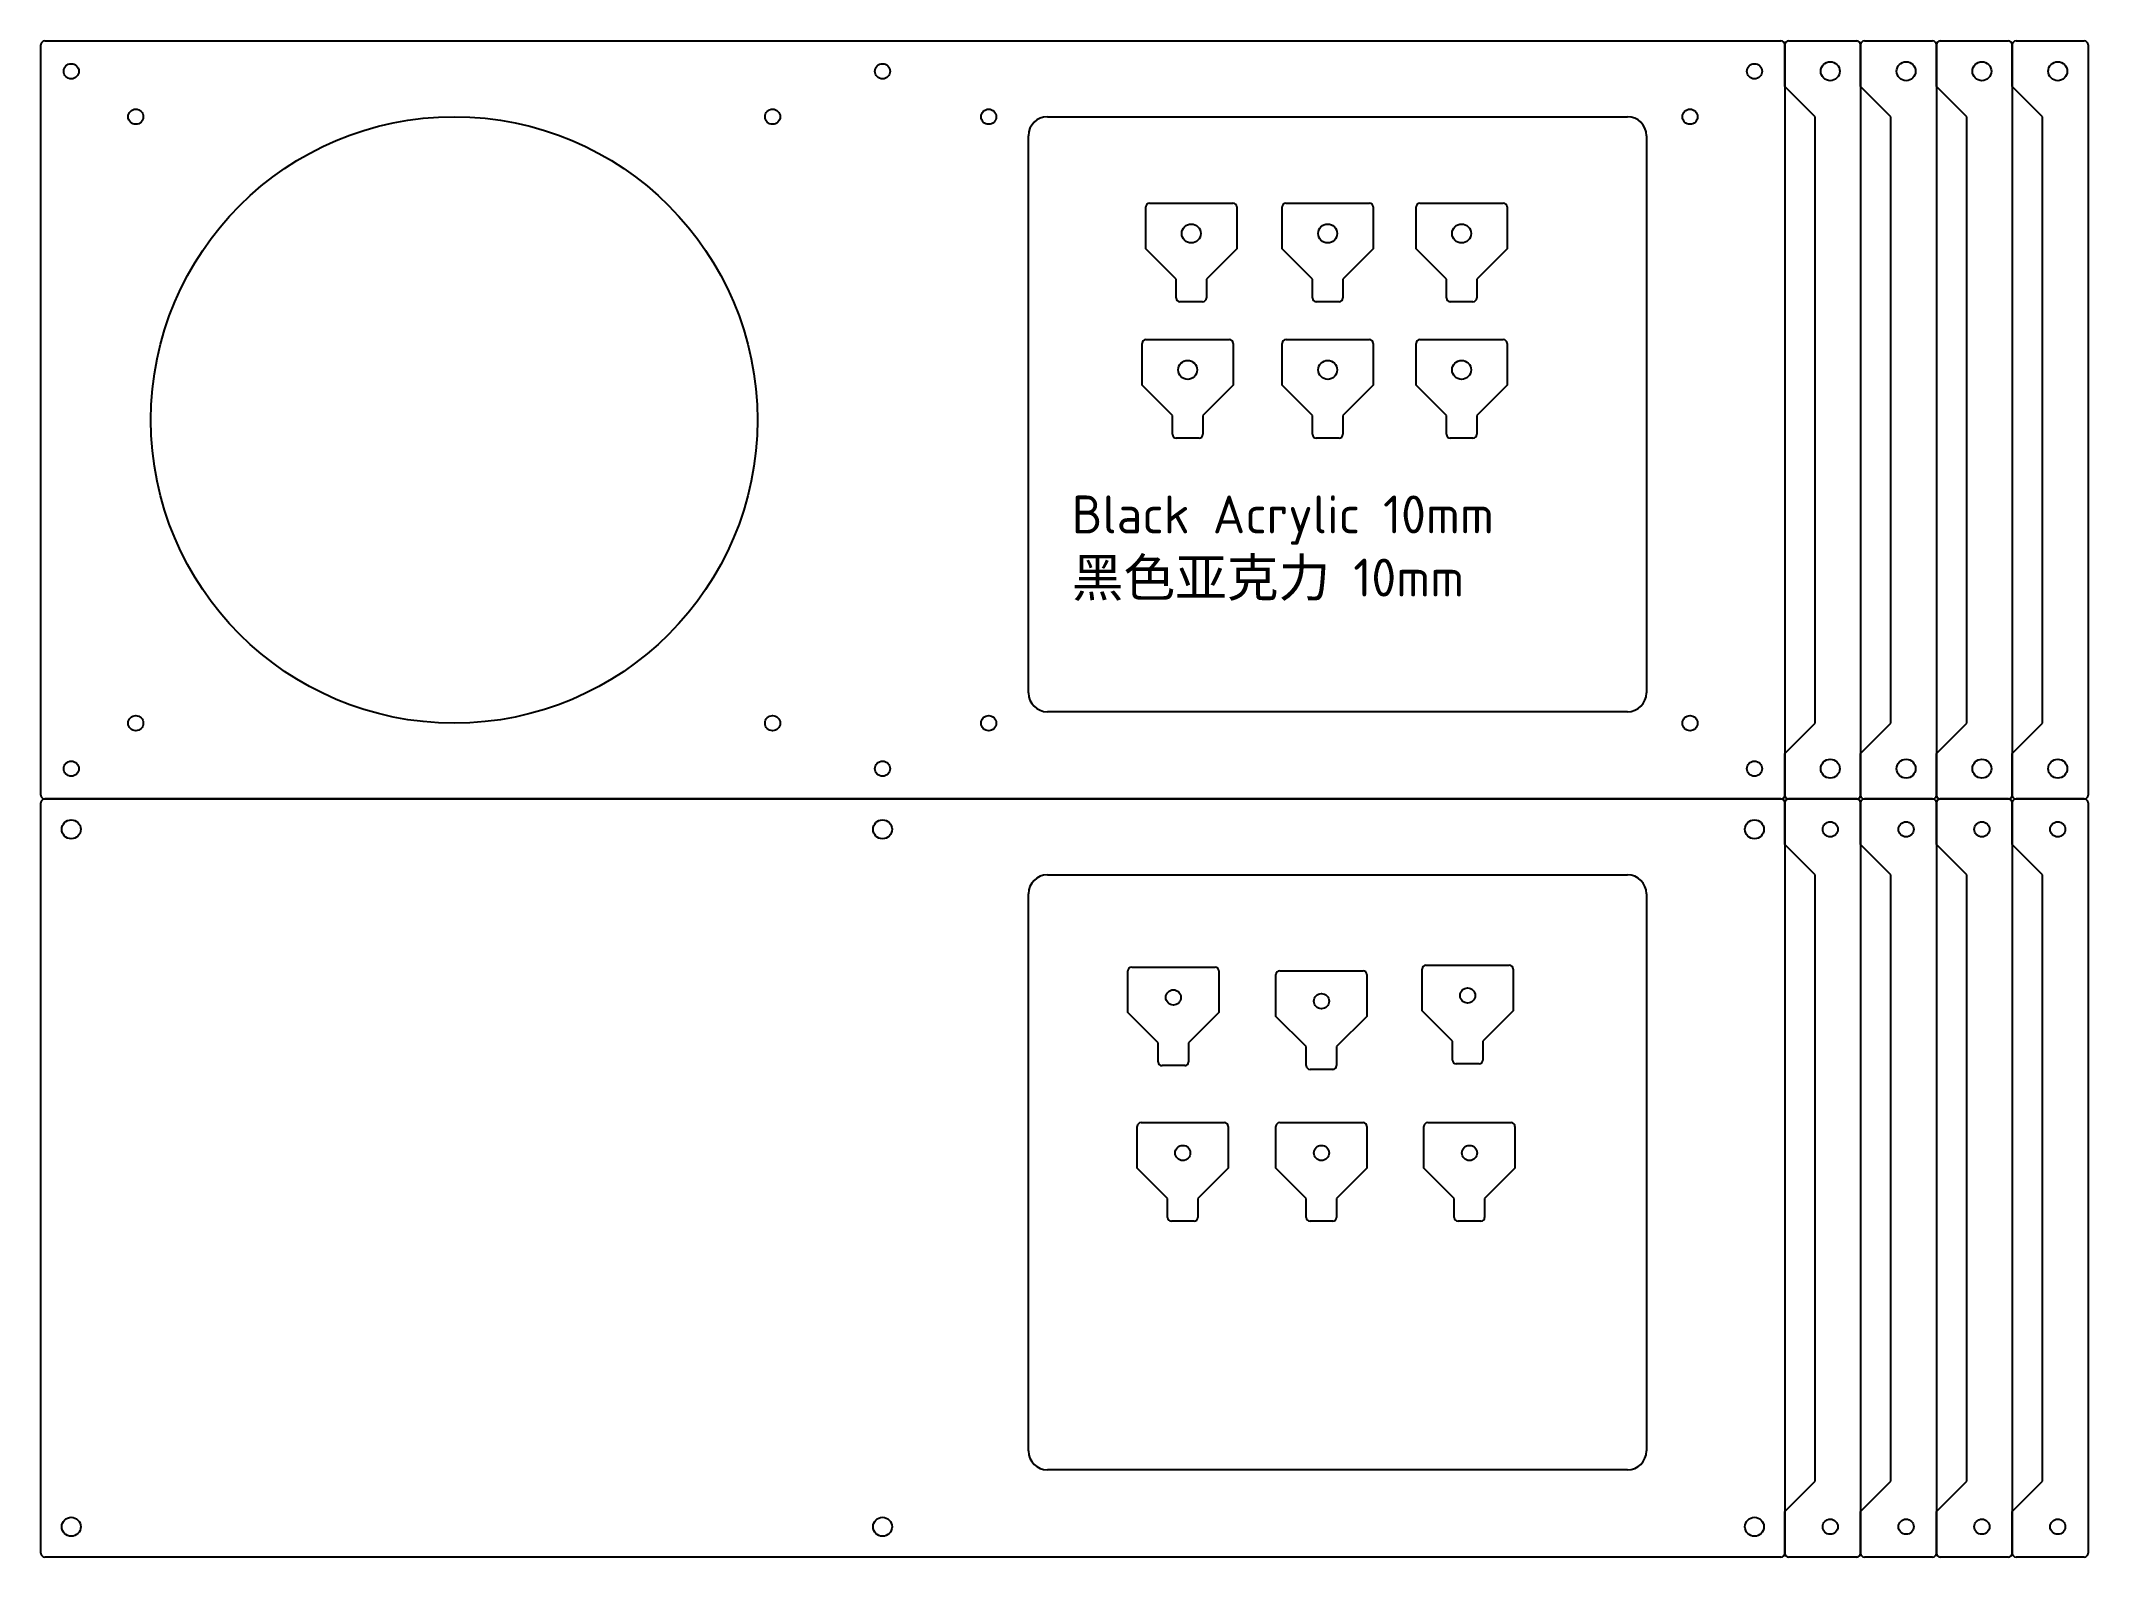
# Model space of a CAD drawing. Header units: millimetres. Extents: x 10 to 550, y 10 to 410.
import ezdxf

# ---------------------------------------------------------------- set-up
doc = ezdxf.new("R2010")
doc.units = ezdxf.units.MM
for name, color, linetype in [('BOTTOM_PANEL', 7, 'Continuous'), ('MID_FRAME_BOTTOM', 7, 'Continuous'), ('MID_FRAME_TOP', 7, 'Continuous'), ('SIDE_FRAME_BOTTO', 7, 'Continuous'), ('SIDE_FRAME_TOP', 7, 'Continuous'), ('TOP_PANEL', 7, 'Continuous'), ('默认设置', 7, 'Continuous')]:
    doc.layers.add(name, color=color, linetype=linetype)

# ---------------------------------------------------------------- blocks, each defined once
blk = doc.blocks.new('SE')
at = {"layer": 'TOP_PANEL', "color": 7, "linetype": 'Continuous'}
for p, q in [((10, 211), (10, 409)), ((11, 410), (469, 410)), ((470, 409), (470, 211)), ((275.5, 390), (428.5, 390)), ((270.5, 238), (270.5, 385)), ((433.5, 385), (433.5, 238)), ((428.5, 233), (275.5, 233)), ((469, 210), (11, 210))]:
    blk.add_line(p, q, dxfattribs=at)
for centre, radius in [((18, 402), 2), ((232, 402), 2), ((462, 402), 2), ((35, 390), 2), ((119, 310), 80), ((203, 390), 2), ((260, 390), 2), ((445, 390), 2), ((35, 230), 2), ((203, 230), 2), ((260, 230), 2), ((445, 230), 2), ((18, 218), 2), ((232, 218), 2), ((462, 218), 2)]:
    blk.add_circle(centre, radius, dxfattribs=at)
for centre, radius, start, end in [((11, 409), 1, 90, 180), ((469, 409), 1, 0, 90), ((275.5, 385), 5, 90, 180), ((428.5, 385), 5, 0, 90), ((275.5, 238), 5, 180, 270), ((428.5, 238), 5, 270, 0), ((11, 211), 1, 180, 270), ((469, 211), 1, 270, 0)]:
    blk.add_arc(centre, radius, start, end, dxfattribs=at)
blk = doc.blocks.new('SE1')
at = {"layer": 'BOTTOM_PANEL', "color": 7, "linetype": 'Continuous'}
for p, q in [((10, 11), (10, 209)), ((11, 210), (469, 210)), ((470, 209), (470, 11)), ((275.5, 190), (428.5, 190)), ((270.5, 38), (270.5, 185)), ((433.5, 185), (433.5, 38)), ((428.5, 33), (275.5, 33)), ((469, 10), (11, 10))]:
    blk.add_line(p, q, dxfattribs=at)
for centre in [(18, 202), (232, 202), (462, 202), (18, 18), (232, 18), (462, 18)]:
    blk.add_circle(centre, 2.5, dxfattribs=at)
for centre, radius, start, end in [((11, 209), 1, 90, 180), ((469, 209), 1, 0, 90), ((275.5, 185), 5, 90, 180), ((428.5, 185), 5, 0, 90), ((275.5, 38), 5, 180, 270), ((428.5, 38), 5, 270, 0), ((11, 11), 1, 180, 270), ((469, 11), 1, 270, 0)]:
    blk.add_arc(centre, radius, start, end, dxfattribs=at)
blk = doc.blocks.new('SE2')
at = {"layer": 'MID_FRAME_BOTTOM', "color": 7, "linetype": 'Continuous'}
for p, q in [((301.44, 355.19), (301.44, 366.19)), ((302.44, 367.19), (324.44, 367.19)), ((325.44, 366.19), (325.44, 355.19)), ((309.44, 347.19), (301.44, 355.19)), ((325.44, 355.19), (317.44, 347.19)), ((309.44, 342.19), (309.44, 347.19)), ((317.44, 347.19), (317.44, 342.19)), ((316.44, 341.19), (310.44, 341.19))]:
    blk.add_line(p, q, dxfattribs=at)
blk.add_circle((313.44, 359.19), 2.5, dxfattribs=at)
for centre, start, end in [((302.44, 366.19), 90, 180), ((324.44, 366.19), 0, 90), ((310.44, 342.19), 180, 270), ((316.44, 342.19), 270, 0)]:
    blk.add_arc(centre, 1, start, end, dxfattribs=at)
blk = doc.blocks.new('SE3')
at = {"layer": 'MID_FRAME_TOP', "color": 7, "linetype": 'Continuous'}
for p, q in [((296.72, 153.65), (296.72, 164.65)), ((297.72, 165.65), (319.72, 165.65)), ((320.72, 164.65), (320.72, 153.65)), ((304.72, 145.65), (296.72, 153.65)), ((320.72, 153.65), (312.72, 145.65)), ((304.72, 140.65), (304.72, 145.65)), ((312.72, 145.65), (312.72, 140.65)), ((311.72, 139.65), (305.72, 139.65))]:
    blk.add_line(p, q, dxfattribs=at)
blk.add_circle((308.72, 157.65), 2, dxfattribs=at)
for centre, start, end in [((297.72, 164.65), 90, 180), ((319.72, 164.65), 0, 90), ((305.72, 140.65), 180, 270), ((311.72, 140.65), 270, 0)]:
    blk.add_arc(centre, 1, start, end, dxfattribs=at)
blk = doc.blocks.new('SE4')
at = {"layer": 'SIDE_FRAME_BOTTO', "color": 7, "linetype": 'Continuous'}
for p, q in [((470, 398), (470, 409)), ((471, 410), (489, 410)), ((490, 409), (490, 211)), ((478, 390), (470, 398)), ((478, 230), (478, 390)), ((470, 222), (478, 230)), ((470, 211), (470, 222)), ((489, 210), (471, 210))]:
    blk.add_line(p, q, dxfattribs=at)
for centre in [(482, 402), (482, 218)]:
    blk.add_circle(centre, 2.5, dxfattribs=at)
for centre, start, end in [((471, 409), 90, 180), ((489, 409), 0, 90), ((471, 211), 180, 270), ((489, 211), 270, 0)]:
    blk.add_arc(centre, 1, start, end, dxfattribs=at)
blk = doc.blocks.new('SE5')
at = {"layer": 'SIDE_FRAME_TOP', "color": 7, "linetype": 'Continuous'}
for p, q in [((470, 198), (470, 209)), ((471, 210), (489, 210)), ((490, 209), (490, 11)), ((478, 190), (470, 198)), ((478, 30), (478, 190)), ((470, 22), (478, 30)), ((470, 11), (470, 22)), ((489, 10), (471, 10))]:
    blk.add_line(p, q, dxfattribs=at)
for centre in [(482, 202), (482, 18)]:
    blk.add_circle(centre, 2, dxfattribs=at)
for centre, start, end in [((471, 209), 90, 180), ((489, 209), 0, 90), ((471, 11), 180, 270), ((489, 11), 270, 0)]:
    blk.add_arc(centre, 1, start, end, dxfattribs=at)
blk = doc.blocks.new('SE6')
at = {"layer": 'SIDE_FRAME_BOTTO', "color": 7, "linetype": 'Continuous'}
for p, q in [((490, 398), (490, 409)), ((491, 410), (509, 410)), ((510, 409), (510, 211)), ((498, 390), (490, 398)), ((498, 230), (498, 390)), ((490, 222), (498, 230)), ((490, 211), (490, 222)), ((509, 210), (491, 210))]:
    blk.add_line(p, q, dxfattribs=at)
for centre in [(502, 402), (502, 218)]:
    blk.add_circle(centre, 2.5, dxfattribs=at)
for centre, start, end in [((491, 409), 90, 180), ((509, 409), 0, 90), ((491, 211), 180, 270), ((509, 211), 270, 0)]:
    blk.add_arc(centre, 1, start, end, dxfattribs=at)
blk = doc.blocks.new('SE7')
at = {"layer": 'SIDE_FRAME_TOP', "color": 7, "linetype": 'Continuous'}
for p, q in [((490, 198), (490, 209)), ((491, 210), (509, 210)), ((510, 209), (510, 11)), ((498, 190), (490, 198)), ((498, 30), (498, 190)), ((490, 22), (498, 30)), ((490, 11), (490, 22)), ((509, 10), (491, 10))]:
    blk.add_line(p, q, dxfattribs=at)
for centre in [(502, 202), (502, 18)]:
    blk.add_circle(centre, 2, dxfattribs=at)
for centre, start, end in [((491, 209), 90, 180), ((509, 209), 0, 90), ((491, 11), 180, 270), ((509, 11), 270, 0)]:
    blk.add_arc(centre, 1, start, end, dxfattribs=at)
blk = doc.blocks.new('SE8')
at = {"layer": 'SIDE_FRAME_BOTTO', "color": 7, "linetype": 'Continuous'}
for p, q in [((510, 398), (510, 409)), ((511, 410), (529, 410)), ((530, 409), (530, 211)), ((518, 390), (510, 398)), ((518, 230), (518, 390)), ((510, 222), (518, 230)), ((510, 211), (510, 222)), ((529, 210), (511, 210))]:
    blk.add_line(p, q, dxfattribs=at)
for centre in [(522, 402), (522, 218)]:
    blk.add_circle(centre, 2.5, dxfattribs=at)
for centre, start, end in [((511, 409), 90, 180), ((529, 409), 0, 90), ((511, 211), 180, 270), ((529, 211), 270, 0)]:
    blk.add_arc(centre, 1, start, end, dxfattribs=at)
blk = doc.blocks.new('SE9')
at = {"layer": 'SIDE_FRAME_TOP', "color": 7, "linetype": 'Continuous'}
for p, q in [((510, 198), (510, 209)), ((511, 210), (529, 210)), ((530, 209), (530, 11)), ((518, 190), (510, 198)), ((518, 30), (518, 190)), ((510, 22), (518, 30)), ((510, 11), (510, 22)), ((529, 10), (511, 10))]:
    blk.add_line(p, q, dxfattribs=at)
for centre in [(522, 202), (522, 18)]:
    blk.add_circle(centre, 2, dxfattribs=at)
for centre, start, end in [((511, 209), 90, 180), ((529, 209), 0, 90), ((511, 11), 180, 270), ((529, 11), 270, 0)]:
    blk.add_arc(centre, 1, start, end, dxfattribs=at)
blk = doc.blocks.new('SE10')
at = {"layer": 'SIDE_FRAME_BOTTO', "color": 7, "linetype": 'Continuous'}
for p, q in [((530, 398), (530, 409)), ((531, 410), (549, 410)), ((550, 409), (550, 211)), ((538, 390), (530, 398)), ((538, 230), (538, 390)), ((530, 222), (538, 230)), ((530, 211), (530, 222)), ((549, 210), (531, 210))]:
    blk.add_line(p, q, dxfattribs=at)
for centre in [(542, 402), (542, 218)]:
    blk.add_circle(centre, 2.5, dxfattribs=at)
for centre, start, end in [((531, 409), 90, 180), ((549, 409), 0, 90), ((531, 211), 180, 270), ((549, 211), 270, 0)]:
    blk.add_arc(centre, 1, start, end, dxfattribs=at)
blk = doc.blocks.new('SE11')
at = {"layer": 'SIDE_FRAME_TOP', "color": 7, "linetype": 'Continuous'}
for p, q in [((530, 198), (530, 209)), ((531, 210), (549, 210)), ((550, 209), (550, 11)), ((538, 190), (530, 198)), ((538, 30), (538, 190)), ((530, 22), (538, 30)), ((530, 11), (530, 22)), ((549, 10), (531, 10))]:
    blk.add_line(p, q, dxfattribs=at)
for centre in [(542, 202), (542, 18)]:
    blk.add_circle(centre, 2, dxfattribs=at)
for centre, start, end in [((531, 209), 90, 180), ((549, 209), 0, 90), ((531, 11), 180, 270), ((549, 11), 270, 0)]:
    blk.add_arc(centre, 1, start, end, dxfattribs=at)
blk = doc.blocks.new('SE12')
at = {"layer": 'MID_FRAME_BOTTOM', "color": 7, "linetype": 'Continuous'}
for p, q in [((337.42, 355.19), (337.42, 366.19)), ((338.42, 367.19), (360.42, 367.19)), ((361.42, 366.19), (361.42, 355.19)), ((345.42, 347.19), (337.42, 355.19)), ((361.42, 355.19), (353.42, 347.19)), ((345.42, 342.19), (345.42, 347.19)), ((353.42, 347.19), (353.42, 342.19)), ((352.42, 341.19), (346.42, 341.19))]:
    blk.add_line(p, q, dxfattribs=at)
blk.add_circle((349.42, 359.19), 2.5, dxfattribs=at)
for centre, start, end in [((338.42, 366.19), 90, 180), ((360.42, 366.19), 0, 90), ((346.42, 342.19), 180, 270), ((352.42, 342.19), 270, 0)]:
    blk.add_arc(centre, 1, start, end, dxfattribs=at)
blk = doc.blocks.new('SE13')
at = {"layer": 'MID_FRAME_BOTTOM', "color": 7, "linetype": 'Continuous'}
for p, q in [((372.75, 355.19), (372.75, 366.19)), ((373.75, 367.19), (395.75, 367.19)), ((396.75, 366.19), (396.75, 355.19)), ((380.75, 347.19), (372.75, 355.19)), ((396.75, 355.19), (388.75, 347.19)), ((380.75, 342.19), (380.75, 347.19)), ((388.75, 347.19), (388.75, 342.19)), ((387.75, 341.19), (381.75, 341.19))]:
    blk.add_line(p, q, dxfattribs=at)
blk.add_circle((384.75, 359.19), 2.5, dxfattribs=at)
for centre, start, end in [((373.75, 366.19), 90, 180), ((395.75, 366.19), 0, 90), ((381.75, 342.19), 180, 270), ((387.75, 342.19), 270, 0)]:
    blk.add_arc(centre, 1, start, end, dxfattribs=at)
blk = doc.blocks.new('SE14')
at = {"layer": 'MID_FRAME_BOTTOM', "color": 7, "linetype": 'Continuous'}
for p, q in [((300.49, 319.21), (300.49, 330.21)), ((301.49, 331.21), (323.49, 331.21)), ((324.49, 330.21), (324.49, 319.21)), ((308.49, 311.21), (300.49, 319.21)), ((324.49, 319.21), (316.49, 311.21)), ((308.49, 306.21), (308.49, 311.21)), ((316.49, 311.21), (316.49, 306.21)), ((315.49, 305.21), (309.49, 305.21))]:
    blk.add_line(p, q, dxfattribs=at)
blk.add_circle((312.49, 323.21), 2.5, dxfattribs=at)
for centre, start, end in [((301.49, 330.21), 90, 180), ((323.49, 330.21), 0, 90), ((309.49, 306.21), 180, 270), ((315.49, 306.21), 270, 0)]:
    blk.add_arc(centre, 1, start, end, dxfattribs=at)
blk = doc.blocks.new('SE15')
at = {"layer": 'MID_FRAME_BOTTOM', "color": 7, "linetype": 'Continuous'}
for p, q in [((337.43, 319.21), (337.43, 330.21)), ((338.43, 331.21), (360.43, 331.21)), ((361.43, 330.21), (361.43, 319.21)), ((345.43, 311.21), (337.43, 319.21)), ((361.43, 319.21), (353.43, 311.21)), ((345.43, 306.21), (345.43, 311.21)), ((353.43, 311.21), (353.43, 306.21)), ((352.43, 305.21), (346.43, 305.21))]:
    blk.add_line(p, q, dxfattribs=at)
blk.add_circle((349.43, 323.21), 2.5, dxfattribs=at)
for centre, start, end in [((338.43, 330.21), 90, 180), ((360.43, 330.21), 0, 90), ((346.43, 306.21), 180, 270), ((352.43, 306.21), 270, 0)]:
    blk.add_arc(centre, 1, start, end, dxfattribs=at)
blk = doc.blocks.new('SE16')
at = {"layer": 'MID_FRAME_BOTTOM', "color": 7, "linetype": 'Continuous'}
for p, q in [((372.75, 319.21), (372.75, 330.21)), ((373.75, 331.21), (395.75, 331.21)), ((396.75, 330.21), (396.75, 319.21)), ((380.75, 311.21), (372.75, 319.21)), ((396.75, 319.21), (388.75, 311.21)), ((380.75, 306.21), (380.75, 311.21)), ((388.75, 311.21), (388.75, 306.21)), ((387.75, 305.21), (381.75, 305.21))]:
    blk.add_line(p, q, dxfattribs=at)
blk.add_circle((384.75, 323.21), 2.5, dxfattribs=at)
for centre, start, end in [((373.75, 330.21), 90, 180), ((395.75, 330.21), 0, 90), ((381.75, 306.21), 180, 270), ((387.75, 306.21), 270, 0)]:
    blk.add_arc(centre, 1, start, end, dxfattribs=at)
blk = doc.blocks.new('SE17')
at = {"layer": 'MID_FRAME_TOP', "color": 7, "linetype": 'Continuous'}
for p, q in [((335.78, 152.66), (335.78, 163.66)), ((336.78, 164.66), (358.78, 164.66)), ((359.78, 163.66), (359.78, 152.66)), ((343.78, 144.66), (335.78, 152.66)), ((359.78, 152.66), (351.78, 144.66)), ((343.78, 139.66), (343.78, 144.66)), ((351.78, 144.66), (351.78, 139.66)), ((350.78, 138.66), (344.78, 138.66))]:
    blk.add_line(p, q, dxfattribs=at)
blk.add_circle((347.78, 156.66), 2, dxfattribs=at)
for centre, start, end in [((336.78, 163.66), 90, 180), ((358.78, 163.66), 0, 90), ((344.78, 139.66), 180, 270), ((350.78, 139.66), 270, 0)]:
    blk.add_arc(centre, 1, start, end, dxfattribs=at)
blk = doc.blocks.new('SE18')
at = {"layer": 'MID_FRAME_TOP', "color": 7, "linetype": 'Continuous'}
for p, q in [((374.34, 154.14), (374.34, 165.14)), ((375.34, 166.14), (397.34, 166.14)), ((398.34, 165.14), (398.34, 154.14)), ((382.34, 146.14), (374.34, 154.14)), ((398.34, 154.14), (390.34, 146.14)), ((382.34, 141.14), (382.34, 146.14)), ((390.34, 146.14), (390.34, 141.14)), ((389.34, 140.14), (383.34, 140.14))]:
    blk.add_line(p, q, dxfattribs=at)
blk.add_circle((386.34, 158.14), 2, dxfattribs=at)
for centre, start, end in [((375.34, 165.14), 90, 180), ((397.34, 165.14), 0, 90), ((383.34, 141.14), 180, 270), ((389.34, 141.14), 270, 0)]:
    blk.add_arc(centre, 1, start, end, dxfattribs=at)
blk = doc.blocks.new('SE19')
at = {"layer": 'MID_FRAME_TOP', "color": 7, "linetype": 'Continuous'}
for p, q in [((375.83, 124.62), (397.83, 124.62)), ((374.83, 112.62), (374.83, 123.62)), ((398.83, 123.62), (398.83, 112.62)), ((382.83, 104.62), (374.83, 112.62)), ((398.83, 112.62), (390.83, 104.62)), ((382.83, 99.62), (382.83, 104.62)), ((390.83, 104.62), (390.83, 99.62)), ((389.83, 98.62), (383.83, 98.62))]:
    blk.add_line(p, q, dxfattribs=at)
blk.add_circle((386.83, 116.62), 2, dxfattribs=at)
for centre, start, end in [((375.83, 123.62), 90, 180), ((397.83, 123.62), 0, 90), ((383.83, 99.62), 180, 270), ((389.83, 99.62), 270, 0)]:
    blk.add_arc(centre, 1, start, end, dxfattribs=at)
blk = doc.blocks.new('SE20')
at = {"layer": 'MID_FRAME_TOP', "color": 7, "linetype": 'Continuous'}
for p, q in [((336.78, 124.62), (358.78, 124.62)), ((335.78, 112.62), (335.78, 123.62)), ((359.78, 123.62), (359.78, 112.62)), ((343.78, 104.62), (335.78, 112.62)), ((359.78, 112.62), (351.78, 104.62)), ((343.78, 99.62), (343.78, 104.62)), ((351.78, 104.62), (351.78, 99.62)), ((350.78, 98.62), (344.78, 98.62))]:
    blk.add_line(p, q, dxfattribs=at)
blk.add_circle((347.78, 116.62), 2, dxfattribs=at)
for centre, start, end in [((336.78, 123.62), 90, 180), ((358.78, 123.62), 0, 90), ((344.78, 99.62), 180, 270), ((350.78, 99.62), 270, 0)]:
    blk.add_arc(centre, 1, start, end, dxfattribs=at)
blk = doc.blocks.new('SE21')
at = {"layer": 'MID_FRAME_TOP', "color": 7, "linetype": 'Continuous'}
for p, q in [((300.19, 124.62), (322.19, 124.62)), ((299.19, 112.62), (299.19, 123.62)), ((323.19, 123.62), (323.19, 112.62)), ((307.19, 104.62), (299.19, 112.62)), ((323.19, 112.62), (315.19, 104.62)), ((307.19, 99.62), (307.19, 104.62)), ((315.19, 104.62), (315.19, 99.62)), ((314.19, 98.62), (308.19, 98.62))]:
    blk.add_line(p, q, dxfattribs=at)
blk.add_circle((311.19, 116.62), 2, dxfattribs=at)
for centre, start, end in [((300.19, 123.62), 90, 180), ((322.19, 123.62), 0, 90), ((308.19, 99.62), 180, 270), ((314.19, 99.62), 270, 0)]:
    blk.add_arc(centre, 1, start, end, dxfattribs=at)

msp = doc.modelspace()

# ---------------------------------------------------------------- block references
at = {"layer": '默认设置'}
for name in ['SE', 'SE4', 'SE6', 'SE8', 'SE10', 'SE2', 'SE12', 'SE13', 'SE14', 'SE15', 'SE16', 'SE1', 'SE5', 'SE7', 'SE9', 'SE11', 'SE3', 'SE17', 'SE18', 'SE21', 'SE20', 'SE19']:
    msp.add_blockref(name, (0, 0), dxfattribs=at)

# ---------------------------------------------------------------- texts
at = {"layer": '默认设置', "insert": (281.91, 290.08), "char_height": 10, "width": 134.0916, "attachment_point": 1}
msp.add_mtext('{\\fSolid Edge ISO|b0||i0||c0|p34;\\C7;\\H10.;\\W1.;Black Acrylic 10mm\\P}{\\fSolid Edge ISO|b0||i0||c0|p34;\\C7;\\H10.;\\W1.;黑色亚克力 10mm}', dxfattribs=at)

doc.saveas('drawing.dxf')
